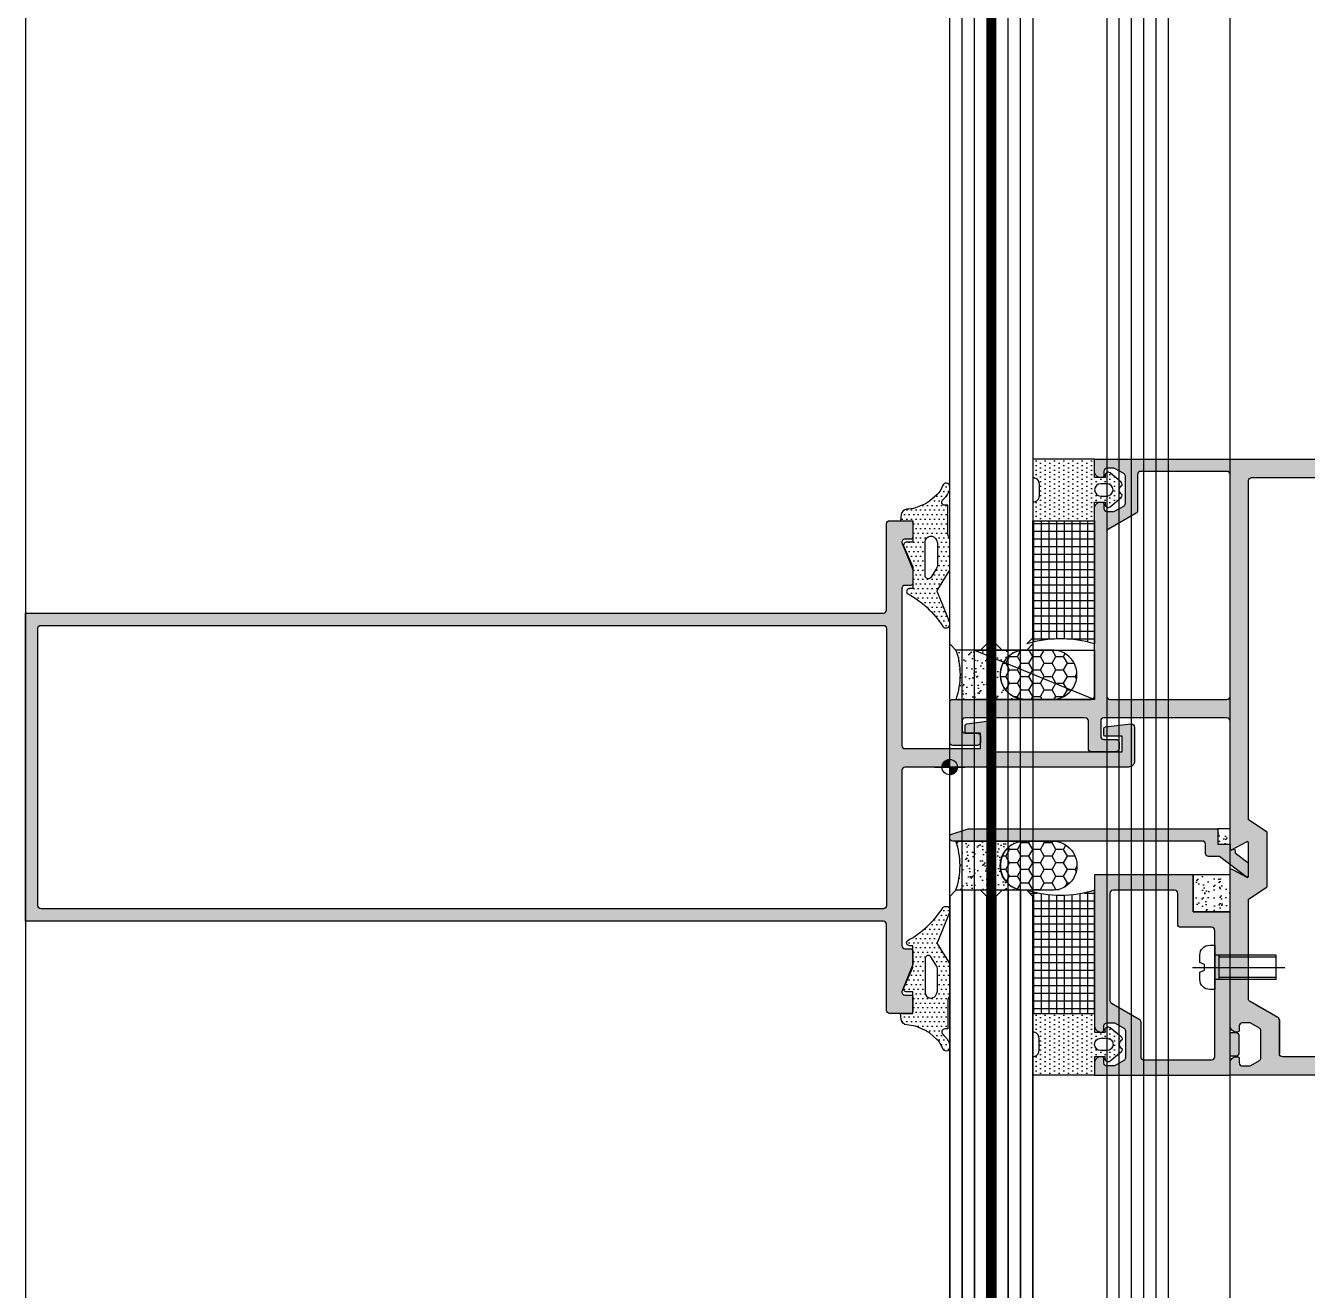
# Model space of a CAD drawing. Header units: millimetres. Extents: x 12351878 to 12381578, y 696206 to 738256.
# Drawn here: x 12356634.5 to 12356842.5, y 725443.8 to 725649.1 of the extents above; entities that cross this region are included whole.
import ezdxf

# ---------------------------------------------------------------- set-up
doc = ezdxf.new("R2010")
doc.units = ezdxf.units.MM
doc.header["$LTSCALE"] = 1000
doc.linetypes.add('CENTER2', pattern=[28.575, 19.05, -3.175, 3.175, -3.175])
doc.linetypes.add('HIDDEN', pattern=[0.125, 0.0625, -0.0625])
for name, color, linetype in [('ELASTOMER', 6, 'Continuous'), ('ELASTOMER-V', 241, 'Continuous'), ('EXTRUSION-V', 141, 'Continuous'), ('EXTRUSION1', 4, 'Continuous'), ('FASTENER', 191, 'Continuous'), ('GLASS', 1, 'Continuous'), ('GLASS-V', 11, 'Continuous'), ('SFC-ELASTOMER', 6, 'Continuous'), ('SFC-ELASTOMER-V', 241, 'Continuous'), ('SILICONE', 8, 'Continuous'), ('SILICONE-V', 9, 'Continuous'), ('SYMBOL', 7, 'Continuous'), ('型材断面填充', 254, 'Continuous')]:
    doc.layers.add(name, color=color, linetype=linetype)
pattern_1 = [(45, (-5.177405, -3.52174), (-0.04419417, 0.04419417), [])]
pattern_2 = [(180, (33189.3938, 16078.341), (-3e-16, -1.25), []), (270, (33189.3938, 16078.341), (1.25, -4e-16), [])]

# ---------------------------------------------------------------- blocks, each defined once
blk = doc.blocks.new('*U102')
at = {"layer": 'GLASS'}
for points in [[(1964.26, 23.5), (1, 23.5), (0, 24.5), (0, 32.5), (1, 33.5), (1964.26, 33.5)], [(1964.26, 11.5), (1, 11.5), (0, 10.5), (0, 6.5), (1, 5.5), (1964.26, 5.5)], [(1964.26, 4), (1, 4), (0, 3), (0, -1), (1, -2), (1964.26, -2)]]:
    blk.add_lwpolyline(points, dxfattribs=at)
at = {"layer": 'GLASS-V'}
for p, q in [((0, 31.5), (1964.26, 31.5)), ((0, 29.5), (1964.26, 29.5)), ((0, 27.5), (1964.26, 27.5)), ((0, 25.5), (1964.26, 25.5)), ((0, 9.5), (1964.26, 9.5)), ((0, 7.5), (1964.26, 7.5)), ((0, 2), (1964.26, 2)), ((0, 0), (1964.26, 0))]:
    blk.add_line(p, q, dxfattribs=at)
at = {"layer": 'GLASS-V', "linetype": 'HIDDEN', "const_width": 1.5}
blk.add_lwpolyline([(1, 4.75), (1964.26, 4.75)], dxfattribs=at)
blk = doc.blocks.new('bnc01')
at = {"layer": 'EXTRUSION-V'}
blk.add_line((3232.5, 2780.57, 0), (3232.5, 4709.33, 0), dxfattribs=at)
at = {"layer": 'EXTRUSION-V', "elevation": 0}
blk.add_lwpolyline([(3037, 4709.33), (3037, 2725.57), (3177, 2725.57)], dxfattribs=at)
at = {"color": 0, "linetype": 'ByBlock', "xscale": -1, "rotation": 270}
blk.add_blockref('*U102', (3189, 2745.07, 0), dxfattribs=at)
blk = doc.blocks.new('20211008-LC04')
at = {"layer": '型材断面填充', "linetype": 'ByBlock'}
h = blk.add_hatch(color=256, dxfattribs=at)
edge = h.paths.add_edge_path(flags=16)
edge.add_line((139.73, 22.5), (139.73, -22.5))
edge.add_arc((139.23, -22.5), 0.5, -90, 0, ccw=False)
edge.add_line((139.23, -23), (2.5, -23))
edge.add_arc((2.5, -22.5), 0.5, 180, 270, ccw=False)
edge.add_line((2, -22.5), (2, 22.5))
edge.add_arc((2.5, 22.5), 0.5, 90, 180, ccw=False)
edge.add_line((2.5, 23), (139.23, 23))
edge.add_arc((139.23, 22.5), 0.5, 0, 90, ccw=False)
edge = h.paths.add_edge_path()
edge.add_line((143.7, 37), (142.74, 37))
edge.add_arc((142.74, 36.5), 0.5, 90, 201.8014)
edge.add_line((142.27, 36.31), (143.98, 32.05))
edge.add_arc((143.7, 31.94), 0.3, 0, 21.8014, ccw=False)
edge.add_line((144, 31.94), (144, 29.8))
edge.add_arc((143.7, 29.8), 0.3, -90, 0, ccw=False)
edge.add_line((143.7, 29.5), (142.73, 29.5))
edge.add_arc((142.73, 29), 0.5, 90, 183.6619)
edge.add_line((142.23, 28.97), (142.23, 3.5))
edge.add_arc((142.73, 3.5), 0.5, 180, 270)
edge.add_line((142.73, 3), (155, 3))
edge.add_line((155, 3), (155, 5.5))
edge.add_line((155, 5.5), (152.8, 5.5))
edge.add_arc((152.8, 5.8), 0.3, 180, 270, ccw=False)
edge.add_line((152.5, 5.8), (152.5, 6.74))
edge.add_arc((152.8, 6.74), 0.3, 97.1808, 180, ccw=False)
edge.add_line((152.76, 7.03), (156.44, 7.5))
edge.add_arc((156.5, 7), 0.5, 0, 97.1808, ccw=False)
edge.add_line((157, 7), (157, 2.5))
edge.add_line((157, 2.5), (178, 2.5))
edge.add_line((178, 2.5), (178, 5))
edge.add_line((178, 5), (175.3, 5))
edge.add_arc((175.3, 5.3), 0.3, 180, 270, ccw=False)
edge.add_line((175, 5.3), (175, 6.23))
edge.add_arc((175.3, 6.23), 0.3, 96.3794, 180, ccw=False)
edge.add_line((175.27, 6.53), (179.44, 7))
edge.add_arc((179.5, 6.5), 0.5, 0, 96.3793, ccw=False)
edge.add_line((180, 6.5), (180, 1))
edge.add_arc((179, 1), 1, -90, 0, ccw=False)
edge.add_line((179, 0), (142.73, 0))
edge.add_arc((142.73, -0.5), 0.5, 90, 180)
edge.add_line((142.23, -0.5), (142.23, -28.97))
edge.add_arc((142.73, -29), 0.5, 176.3381, 270)
edge.add_line((142.73, -29.5), (143.7, -29.5))
edge.add_arc((143.7, -29.8), 0.3, 0, 90, ccw=False)
edge.add_line((144, -29.8), (144, -31.94))
edge.add_arc((143.7, -31.94), 0.3, 338.1986, 360, ccw=False)
edge.add_line((143.98, -32.05), (142.27, -36.31))
edge.add_arc((142.74, -36.5), 0.5, 158.1986, 270)
edge.add_line((142.74, -37), (143.7, -37))
edge.add_arc((143.7, -37.3), 0.3, 0, 90, ccw=False)
edge.add_line((144, -37.3), (144, -39.7))
edge.add_arc((143.7, -39.7), 0.3, -90, 0, ccw=False)
edge.add_line((143.7, -40), (140.23, -40))
edge.add_arc((140.23, -39.5), 0.5, 180, 270, ccw=False)
edge.add_line((139.73, -39.5), (139.73, -25.5))
edge.add_arc((139.23, -25.5), 0.5, 0, 90)
edge.add_line((139.23, -25), (0, -25))
edge.add_line((0, -25), (0, 25))
edge.add_line((0, 25), (139.23, 25))
edge.add_arc((139.23, 25.5), 0.5, 270, 360)
edge.add_line((139.73, 25.5), (139.73, 39.5))
edge.add_arc((140.23, 39.5), 0.5, 90, 180, ccw=False)
edge.add_line((140.23, 40), (143.7, 40))
edge.add_arc((143.7, 39.7), 0.3, 0, 90, ccw=False)
edge.add_line((144, 39.7), (144, 37.3))
edge.add_arc((143.7, 37.3), 0.3, 270, 360, ccw=False)
at = {"color": 0, "linetype": 'ByBlock'}
for points in [[(143.7, 37), (142.74, 37, 0.530598), (142.27, 36.31), (143.98, 32.05, -0.095415), (144, 31.94), (144, 29.8, -0.414214), (143.7, 29.5), (142.73, 29.5, 0.43306), (142.23, 28.97), (142.23, 3.5, 0.414214), (142.73, 3), (155, 3), (155, 5.5), (152.8, 5.5, -0.414214), (152.5, 5.8), (152.5, 6.74, -0.377964), (152.76, 7.03), (156.44, 7.5, -0.451416), (157, 7), (157, 2.5), (178, 2.5), (178, 5), (175.3, 5, -0.414214), (175, 5.3), (175, 6.23, -0.381966), (175.27, 6.53), (179.44, 7, -0.447213), (180, 6.5), (180, 1, -0.414214), (179, 0), (142.73, 0, 0.414214), (142.23, -0.5), (142.23, -28.97, 0.43306), (142.73, -29.5), (143.7, -29.5, -0.414214), (144, -29.8), (144, -31.94, -0.095415), (143.98, -32.05), (142.27, -36.31, 0.530598), (142.74, -37), (143.7, -37, -0.414214), (144, -37.3), (144, -39.7, -0.414214), (143.7, -40), (140.23, -40, -0.414214), (139.73, -39.5), (139.73, -25.5, 0.414214), (139.23, -25), (0, -25), (0, 25), (139.23, 25, 0.414214), (139.73, 25.5), (139.73, 39.5, -0.414214), (140.23, 40), (143.7, 40, -0.414214), (144, 39.7), (144, 37.3, -0.414214)], [(139.73, 22.5), (139.73, -22.5, -0.414214), (139.23, -23), (2.5, -23, -0.414214), (2, -22.5), (2, 22.5, -0.414214), (2.5, 23), (139.23, 23, -0.414214)]]:
    blk.add_lwpolyline(points, format="xyb", close=True, dxfattribs=at)
blk = doc.blocks.new('WP')
at = {"linetype": 'ByBlock'}
h = blk.add_hatch(dxfattribs=at)
h.set_pattern_fill('ANSI31', color=0, scale=0.5, style=0)
h.set_pattern_definition(pattern_1)
h.paths.add_polyline_path([(0, 1.25, 0.414214), (-1.25, 0), (0, 0)])
h = blk.add_hatch(dxfattribs=at)
h.set_pattern_fill('ANSI31', color=0, scale=0.5, style=0)
h.set_pattern_definition(pattern_1)
h.paths.add_polyline_path([(0, -1.25, 0.414214), (1.25, 0), (0, 0)])
at = {"color": 0, "linetype": 'ByBlock'}
for p, q in [((0, -2.45), (0, 2.45)), ((-2.45, 0), (2.45, 0))]:
    blk.add_line(p, q, dxfattribs=at)
blk.add_circle((0, 0), 1.25, dxfattribs=at)
blk = doc.blocks.new('1902-190121-05')
at = {"layer": 'SFC-ELASTOMER-V'}
h = blk.add_hatch(dxfattribs=at)
h.set_pattern_fill('DOTS', color=256, scale=12, style=0)
h.set_pattern_definition([(0, (-98970.10256, 48449.7369), (0.375, 0.75), [0, -0.75])])
edge = h.paths.add_edge_path(flags=16)
edge.add_arc((3, 3.79), 1, 340.0516, 360)
edge.add_line((4, 3.79), (4, 7.22))
edge.add_arc((3, 7.22), 1, 0, 32.5125)
edge.add_line((3.84, 7.75), (2.92, 9.2))
edge.add_arc((2.5, 8.93), 0.5, 32.5125, 180)
edge.add_line((2, 8.93), (2, 3.45))
edge.add_arc((2.95, 3.45), 0.945, 180, 344.0436)
edge.add_arc((7.7, 2.09), 4, 160.0516, 164.0436, ccw=False)
edge = h.paths.add_edge_path()
edge.add_line((5.7, -2.5), (5.2, -2.5))
edge.add_arc((5.2, -3), 0.5, 90, 226.5751)
edge.add_line((4.86, -3.36), (5.06, -3.56))
edge.add_arc((2.81, -6), 3.32, 16.0825, 47.2847, ccw=False)
edge.add_line((6, -5.08), (6, -5.53))
edge.add_arc((5.41, -5.5), 0.591, 194.2601, 356.8265, ccw=False)
edge.add_arc((1.38, -6.82), 3.65, 18.8601, 46.1587)
edge.add_line((3.91, -4.19), (2.69, -3.14))
edge.add_arc((6.85, 3.94), 8.22, 234.2774, 239.6178, ccw=False)
edge.add_line((2.05, -2.73), (0.43, -2.06))
edge.add_arc((-1.81, -11.81), 10, 77.0054, 85.1504)
edge.add_arc((-0.88, -0.85), 1, 188.5308, 265.1504, ccw=False)
edge.add_line((-1.87, -0.99), (-2.02, 0))
edge.add_line((-2.02, 0), (0, 0))
edge.add_line((0, 0), (0, 3.5))
edge.add_line((0, 3.5), (-1, 3.5))
edge.add_arc((-1, 4), 0.5, 157.3801, 270, ccw=False)
edge.add_line((-1.46, 4.19), (0, 7.5))
edge.add_line((0, 7.5), (0, 11))
edge.add_line((0, 11), (-0.5, 11))
edge.add_arc((-0.5, 11.5), 0.5, 143.1301, 270, ccw=False)
edge.add_arc((-8.49, 25.72), 15.85, 298.5903, 327.3087)
edge.add_arc((5.28, 16.89), 0.5, 90, 147.3087, ccw=False)
edge.add_line((5.28, 17.39), (5.5, 17.39))
edge.add_arc((5.5, 16.89), 0.5, 0, 90, ccw=False)
edge.add_line((6, 16.89), (6, 16.57))
edge.add_arc((5.5, 16.57), 0.5, 337.7652, 360, ccw=False)
edge.add_line((5.96, 16.38), (4.01, 11.61))
edge.add_arc((4.47, 11.42), 0.5, 157.7652, 212.5125)
edge.add_line((4.05, 11.15), (5.92, 8.21))
edge.add_arc((5.5, 7.95), 0.5, 0, 32.5125, ccw=False)
edge.add_line((6, 7.95), (6, 2.99))
edge.add_arc((5.5, 2.99), 0.5, 323.1301, 360, ccw=False)
edge.add_arc((6.7, 2.09), 1, 143.1301, 180)
edge.add_line((5.7, 2.09), (5.7, -2.5))
at = {"color": 0, "linetype": 'ByBlock'}
blk.add_lwpolyline([(5.7, -2.5), (5.2, -2.5, 0.678166), (4.86, -3.36), (5.06, -3.56, -0.136993), (6, -5.08), (6, -5.53, -0.858364), (4.84, -5.64), (4.84, -5.64, 0.119679), (3.91, -4.19), (2.69, -3.14, -0.023306), (2.05, -2.73), (0.43, -2.06, 0.035554), (-0.97, -1.84, -0.347355), (-1.87, -0.99), (-2.02, 0), (0, 0), (0, 3.5), (-1, 3.5, -0.535184), (-1.46, 4.19), (0, 7.5), (0, 11), (-0.5, 11, -0.618034), (-0.9, 11.8, 0.125968), (4.86, 17.16, -0.255402), (5.28, 17.39), (5.5, 17.39, -0.414214), (6, 16.89), (6, 16.57, -0.097323), (5.96, 16.38), (4.01, 11.61, 0.24353), (4.05, 11.15), (5.92, 8.21, -0.142822), (6, 7.95), (6, 2.99, -0.162278), (5.9, 2.69, 0.162278), (5.7, 2.09), (5.7, -2.5)], format="xyb", dxfattribs=at)
blk.add_lwpolyline([(3.94, 3.45, 0.087262), (4, 3.79), (4, 7.22, 0.142822), (3.84, 7.75), (2.92, 9.2, 0.750054), (2, 8.93), (2, 3.45, 0.869621), (3.85, 3.19, -0.01742)], format="xyb", close=True, dxfattribs=at)
blk = doc.blocks.new('20211011-LC03')
at = {"layer": '型材断面填充', "linetype": 'ByBlock'}
h = blk.add_hatch(color=256, dxfattribs=at)
edge = h.paths.add_edge_path()
edge.add_arc((3.27, 2.2), 0.2, 270, 390)
edge.add_line((3.44, 2.3), (3.34, 2.48))
edge.add_arc((3.53, 2.59), 0.222, 90, 210, ccw=False)
edge.add_line((3.53, 2.81), (3.81, 2.81))
edge.add_arc((3.81, 3.04), 0.222, 270, 322.4314)
edge.add_line((3.99, 2.9), (5.5, 4.86))
edge.add_arc((5.67, 4.73), 0.22, 90, 142.4314, ccw=False)
edge.add_line((5.67, 4.95), (7.64, 4.95))
edge.add_arc((7.64, 4.73), 0.22, -37.5686, 90, ccw=False)
edge.add_line((7.81, 4.59), (4.5, 0.28))
edge.add_line((4.5, 0.28), (4.5, -1.5))
edge.add_arc((4, -1.5), 0.5, -89.9999, 0, ccw=False)
edge.add_line((4, -2), (2.5, -2))
edge.add_arc((2.5, -2.5), 0.5, 90.0001, 180)
edge.add_line((2, -2.5), (2, -43))
edge.add_arc((1.5, -43), 0.5, -90, 0, ccw=False)
edge.add_line((1.5, -43.5), (1, -43.5))
edge.add_line((1, -43.5), (0, -40.5))
edge.add_line((0, -40.5), (0, 0))
edge.add_line((0, 0), (2.5, 0))
edge.add_line((2.5, 0), (2.5, 2))
edge.add_line((2.5, 2), (3.27, 2))
at = {"color": 0, "linetype": 'ByBlock'}
blk.add_lwpolyline([(3.27, 2, 0.57735), (3.44, 2.3), (3.34, 2.48, -0.57735), (3.53, 2.81), (3.81, 2.81, 0.232852), (3.99, 2.9), (5.5, 4.86, -0.232852), (5.67, 4.95), (7.64, 4.95, -0.622255), (7.81, 4.59), (4.5, 0.28), (4.5, -1.5, -0.414213), (4, -2), (2.5, -2, 0.414213), (2, -2.5), (2, -43, -0.414214), (1.5, -43.5), (1, -43.5), (0, -40.5), (0, 0), (2.5, 0), (2.5, 2)], format="xyb", close=True, dxfattribs=at)
blk = doc.blocks.new('20211011-LC12')
at = {"layer": '型材断面填充', "linetype": 'ByBlock'}
h = blk.add_hatch(color=256, dxfattribs=at)
edge = h.paths.add_edge_path(flags=16)
edge.add_arc((45, 47.5), 0.5, 0, 90)
edge.add_line((45, 48), (31, 48))
edge.add_arc((31, 47.5), 0.5, 90, 180)
edge.add_line((30.5, 47.5), (30.5, 41.63))
edge.add_arc((30, 41.63), 0.5, -60.2551, 0, ccw=False)
edge.add_line((30.25, 41.2), (25.75, 38.63))
edge.add_arc((26, 38.19), 0.5, 119.7449, 180)
edge.add_line((25.5, 38.19), (25.5, 11.5))
edge.add_arc((26, 11.5), 0.5, 180, 270)
edge.add_line((26, 11), (45, 11))
edge.add_arc((45, 11.5), 0.5, 270, 360)
edge.add_line((45.5, 11.5), (45.5, 47.5))
edge = h.paths.add_edge_path(flags=16)
edge.add_arc((150, 44), 5.3, 154.4668, 222.0226)
edge.add_arc((146.99, 41.29), 1.25, 222.0226, 330)
edge.add_arc((146.99, 41.29), 1.25, 330, 402.0226)
edge.add_arc((150, 44), 2.8, 218.5196, 222.0226, ccw=False)
edge.add_line((147.81, 42.26), (147.93, 42.35))
edge.add_arc((150, 44), 2.65, 201.4804, 218.5196, ccw=False)
edge.add_line((147.53, 43.03), (147.39, 42.97))
edge.add_arc((150, 44), 2.8, 98.5196, 201.4804, ccw=False)
edge.add_line((149.59, 46.77), (149.61, 46.62))
edge.add_arc((150, 44), 2.65, 81.4804, 98.5196, ccw=False)
edge.add_line((150.39, 46.62), (150.41, 46.77))
edge.add_arc((150, 44), 2.8, -21.4804, 81.4804, ccw=False)
edge.add_line((152.61, 42.97), (152.47, 43.03))
edge.add_arc((150, 44), 2.65, 321.4804, 338.5196, ccw=False)
edge.add_line((152.07, 42.35), (152.19, 42.26))
edge.add_arc((150, 44), 2.8, 317.9774, 321.4804, ccw=False)
edge.add_arc((153.01, 41.29), 1.25, 137.9774, 210)
edge.add_arc((153.01, 41.29), 1.25, 210, 317.9774)
edge.add_arc((150, 44), 5.3, 317.9774, 385.5332)
edge.add_arc((155.23, 46.5), 0.5, 90, 205.5332, ccw=False)
edge.add_line((155.23, 47), (196.5, 47))
edge.add_arc((196.5, 46.5), 0.5, 0, 90, ccw=False)
edge.add_line((197, 46.5), (197, -46.5))
edge.add_arc((196.5, -46.5), 0.5, -90, 0, ccw=False)
edge.add_line((196.5, -47), (155.23, -47))
edge.add_arc((155.23, -46.5), 0.5, 154.4668, 270, ccw=False)
edge.add_arc((150, -44), 5.3, 334.4668, 402.0226)
edge.add_arc((153.01, -41.29), 1.25, 42.0226, 150)
edge.add_arc((153.01, -41.29), 1.25, 150, 222.0226)
edge.add_arc((150, -44), 2.8, 38.5196, 42.0226, ccw=False)
edge.add_line((152.19, -42.26), (152.07, -42.35))
edge.add_arc((150, -44), 2.65, 21.4804, 38.5196, ccw=False)
edge.add_line((152.47, -43.03), (152.61, -42.97))
edge.add_arc((150, -44), 2.8, -81.4804, 21.4804, ccw=False)
edge.add_line((150.41, -46.77), (150.39, -46.62))
edge.add_arc((150, -44), 2.65, 261.4804, 278.5196, ccw=False)
edge.add_line((149.61, -46.62), (149.59, -46.77))
edge.add_arc((150, -44), 2.8, 158.5196, 261.4804, ccw=False)
edge.add_line((147.39, -42.97), (147.53, -43.03))
edge.add_arc((150, -44), 2.65, 141.4804, 158.5196, ccw=False)
edge.add_line((147.93, -42.35), (147.81, -42.26))
edge.add_arc((150, -44), 2.8, 137.9774, 141.4804, ccw=False)
edge.add_arc((146.99, -41.29), 1.25, 317.9774, 390)
edge.add_arc((146.99, -41.29), 1.25, 30, 137.9774)
edge.add_arc((150, -44), 5.3, 137.9774, 205.5332)
edge.add_arc((144.77, -46.5), 0.5, -90, 25.5332, ccw=False)
edge.add_line((144.77, -47), (77.23, -47))
edge.add_arc((77.23, -46.5), 0.5, 154.4668, 270, ccw=False)
edge.add_arc((72, -44), 5.3, 334.4668, 402.0226)
edge.add_arc((75.01, -41.29), 1.25, 42.0226, 150)
edge.add_arc((75.01, -41.29), 1.25, 150, 222.0226)
edge.add_arc((72, -44), 2.8, 38.5196, 42.0226, ccw=False)
edge.add_line((74.19, -42.26), (74.07, -42.35))
edge.add_arc((72, -44), 2.65, 21.4804, 38.5196, ccw=False)
edge.add_line((74.47, -43.03), (74.61, -42.97))
edge.add_arc((72, -44), 2.8, -81.4804, 21.4804, ccw=False)
edge.add_line((72.41, -46.77), (72.39, -46.62))
edge.add_arc((72, -44), 2.65, 261.4804, 278.5196, ccw=False)
edge.add_line((71.61, -46.62), (71.59, -46.77))
edge.add_arc((72, -44), 2.8, 158.5196, 261.4804, ccw=False)
edge.add_line((69.39, -42.97), (69.53, -43.03))
edge.add_arc((72, -44), 2.65, 141.4804, 158.5196, ccw=False)
edge.add_line((69.93, -42.35), (69.81, -42.26))
edge.add_arc((72, -44), 2.8, 137.9774, 141.4804, ccw=False)
edge.add_arc((68.99, -41.29), 1.25, 317.9774, 390)
edge.add_arc((68.99, -41.29), 1.25, 30, 137.9774)
edge.add_arc((72, -44), 5.3, 137.9774, 205.5332)
edge.add_arc((66.77, -46.5), 0.5, -90, 25.5332, ccw=False)
edge.add_line((66.77, -47), (54, -47))
edge.add_arc((54, -46.5), 0.5, 180, 270, ccw=False)
edge.add_line((53.5, -46.5), (53.5, -41.05))
edge.add_arc((53, -41.05), 0.5, 0, 60.2551)
edge.add_line((53.25, -40.62), (48.75, -38.05))
edge.add_arc((49, -37.61), 0.5, 180, 240.2551, ccw=False)
edge.add_line((48.5, -37.61), (48.5, -21.42))
edge.add_line((48.5, -21.42), (51.5, -19.42))
edge.add_line((51.5, -19.42), (51.5, -10.58))
edge.add_line((51.5, -10.58), (48.5, -8.58))
edge.add_line((48.5, -8.58), (48.5, 46.5))
edge.add_arc((49, 46.5), 0.5, 90, 180, ccw=False)
edge.add_line((49, 47), (66.77, 47))
edge.add_arc((66.77, 46.5), 0.5, -25.5332, 90, ccw=False)
edge.add_arc((72, 44), 5.3, 154.4668, 222.0226)
edge.add_arc((68.99, 41.29), 1.25, 222.0226, 330)
edge.add_arc((68.99, 41.29), 1.25, 330, 402.0226)
edge.add_arc((72, 44), 2.8, 218.5196, 222.0226, ccw=False)
edge.add_line((69.81, 42.26), (69.93, 42.35))
edge.add_arc((72, 44), 2.65, 201.4804, 218.5196, ccw=False)
edge.add_line((69.53, 43.03), (69.39, 42.97))
edge.add_arc((72, 44), 2.8, 98.5196, 201.4804, ccw=False)
edge.add_line((71.59, 46.77), (71.61, 46.62))
edge.add_arc((72, 44), 2.65, 81.4804, 98.5196, ccw=False)
edge.add_line((72.39, 46.62), (72.41, 46.77))
edge.add_arc((72, 44), 2.8, -21.4804, 81.4804, ccw=False)
edge.add_line((74.61, 42.97), (74.47, 43.03))
edge.add_arc((72, 44), 2.65, 321.4804, 338.5196, ccw=False)
edge.add_line((74.07, 42.35), (74.19, 42.26))
edge.add_arc((72, 44), 2.8, 317.9774, 321.4804, ccw=False)
edge.add_arc((75.01, 41.29), 1.25, 137.9774, 210)
edge.add_arc((75.01, 41.29), 1.25, 210, 317.9774)
edge.add_arc((72, 44), 5.3, 317.9774, 385.5332)
edge.add_arc((77.23, 46.5), 0.5, 90, 205.5332, ccw=False)
edge.add_line((77.23, 47), (144.77, 47))
edge.add_arc((144.77, 46.5), 0.5, -25.5332, 90, ccw=False)
edge = h.paths.add_edge_path()
edge.add_arc((46.5, -48), 1, 90, 180, ccw=False)
edge.add_line((46.5, -47), (46.7, -47))
edge.add_arc((46.7, -47.3), 0.3, 0, 90, ccw=False)
edge.add_line((47, -47.3), (47, -48))
edge.add_arc((47.5, -48), 0.5, 180, 270)
edge.add_line((47.5, -48.5), (48.62, -48.5))
edge.add_arc((48.62, -48), 0.5, 270, 299.7449)
edge.add_line((48.87, -48.43), (50.25, -47.64))
edge.add_arc((50, -47.21), 0.5, 299.7449, 360)
edge.add_line((50.5, -47.21), (50.5, -42.79))
edge.add_arc((50, -42.79), 0.5, 0, 60.2551)
edge.add_line((50.25, -42.36), (48.87, -41.57))
edge.add_arc((48.62, -42), 0.5, 60.2551, 90)
edge.add_line((48.62, -41.5), (47.5, -41.5))
edge.add_arc((47.5, -42), 0.5, 90, 180)
edge.add_line((47, -42), (47, -42.7))
edge.add_arc((46.7, -42.7), 0.3, -90, 0, ccw=False)
edge.add_line((46.7, -43), (46.5, -43))
edge.add_arc((46.5, -42), 1, 180, 270, ccw=False)
edge.add_line((45.5, -42), (45.5, -16.73))
edge.add_arc((45.7, -16.73), 0.2, 60.8823, 180, ccw=False)
edge.add_line((45.8, -16.55), (48.2, -17.89))
edge.add_arc((48.3, -17.72), 0.2, 240.8823, 360)
edge.add_line((48.5, -17.72), (48.5, -12.28))
edge.add_arc((48.3, -12.28), 0.2, 360, 479.1177)
edge.add_line((48.2, -12.11), (45.8, -13.45))
edge.add_arc((45.7, -13.27), 0.2, 180, 299.1177, ccw=False)
edge.add_line((45.5, -13.27), (45.5, 7.5))
edge.add_arc((45, 7.5), 0.5, 0, 90)
edge.add_line((45, 8), (25, 8))
edge.add_arc((25, 7.5), 0.5, 90, 180)
edge.add_line((24.5, 7.5), (24.5, 5))
edge.add_arc((25, 5), 0.5, 180, 270)
edge.add_line((25, 4.5), (27, 4.5))
edge.add_arc((27, 4), 0.5, 0, 90, ccw=False)
edge.add_line((27.5, 4), (27.5, 3))
edge.add_arc((27, 3), 0.5, -90, 0, ccw=False)
edge.add_line((27, 2.5), (23, 2.5))
edge.add_arc((23, 3), 0.5, 180, 270, ccw=False)
edge.add_line((22.5, 3), (22.5, 7.5))
edge.add_arc((22, 7.5), 0.5, 0, 90)
edge.add_line((22, 8), (2.5, 8))
edge.add_arc((2.5, 7.5), 0.5, 90, 180)
edge.add_line((2, 7.5), (2, 6))
edge.add_arc((2.5, 6), 0.5, 180, 270)
edge.add_line((2.5, 5.5), (4.5, 5.5))
edge.add_arc((4.5, 5), 0.5, 0, 90, ccw=False)
edge.add_line((5, 5), (5, 4))
edge.add_arc((4.5, 4), 0.5, -90, 0, ccw=False)
edge.add_line((4.5, 3.5), (0.5, 3.5))
edge.add_arc((0.5, 4), 0.5, 180, 270, ccw=False)
edge.add_line((0, 4), (0, 10.5))
edge.add_arc((0.5, 10.5), 0.5, 90, 180, ccw=False)
edge.add_line((0.5, 11), (23, 11))
edge.add_arc((23, 11.5), 0.5, 270, 360)
edge.add_line((23.5, 11.5), (23.5, 42))
edge.add_arc((24.5, 42), 1, 90, 180, ccw=False)
edge.add_line((24.5, 43), (24.7, 43))
edge.add_arc((24.7, 42.7), 0.3, 0, 90, ccw=False)
edge.add_line((25, 42.7), (25, 42))
edge.add_arc((25.5, 42), 0.5, 180, 270)
edge.add_line((25.5, 41.5), (26.62, 41.5))
edge.add_arc((26.62, 42), 0.5, 270, 299.7449)
edge.add_line((26.87, 41.57), (28.25, 42.36))
edge.add_arc((28, 42.79), 0.5, 299.7449, 360)
edge.add_line((28.5, 42.79), (28.5, 47.21))
edge.add_arc((28, 47.21), 0.5, 360, 420.2551)
edge.add_line((28.25, 47.64), (26.87, 48.43))
edge.add_arc((26.62, 48), 0.5, 60.2551, 90)
edge.add_line((26.62, 48.5), (25.5, 48.5))
edge.add_arc((25.5, 48), 0.5, 90, 180)
edge.add_line((25, 48), (25, 47.3))
edge.add_arc((24.7, 47.3), 0.3, -90, 0, ccw=False)
edge.add_line((24.7, 47), (24.5, 47))
edge.add_arc((24.5, 48), 1, 180, 270, ccw=False)
edge.add_line((23.5, 48), (23.5, 50))
edge.add_line((23.5, 50), (200, 50))
edge.add_line((200, 50), (200, -50))
edge.add_line((200, -50), (45.5, -50))
edge.add_line((45.5, -50), (45.5, -48))
at = {"color": 0, "linetype": 'ByBlock', "elevation": 0}
for points in [[(45.5, -48, -0.414214), (46.5, -47), (46.7, -47, -0.414214), (47, -47.3), (47, -48, 0.414214), (47.5, -48.5), (48.62, -48.5, 0.13052), (48.87, -48.43), (50.25, -47.64, 0.269143), (50.5, -47.21), (50.5, -42.79, 0.269143), (50.25, -42.36), (48.87, -41.57, 0.13052), (48.62, -41.5), (47.5, -41.5, 0.414214), (47, -42), (47, -42.7, -0.414214), (46.7, -43), (46.5, -43, -0.414213), (45.5, -42), (45.5, -16.73, -0.572229), (45.8, -16.55), (48.2, -17.89, 0.572229), (48.5, -17.72), (48.5, -12.28, 0.572229), (48.2, -12.11), (45.8, -13.45, -0.572229), (45.5, -13.27), (45.5, 7.5, 0.414214), (45, 8), (25, 8, 0.414213), (24.5, 7.5), (24.5, 5, 0.414214), (25, 4.5), (27, 4.5, -0.414214), (27.5, 4), (27.5, 3, -0.414214), (27, 2.5), (23, 2.5, -0.414214), (22.5, 3), (22.5, 7.5, 0.414214), (22, 8), (2.5, 8, 0.414214), (2, 7.5), (2, 6, 0.414214), (2.5, 5.5), (4.5, 5.5, -0.414214), (5, 5), (5, 4, -0.414214), (4.5, 3.5), (0.5, 3.5, -0.414214), (0, 4), (0, 10.5, -0.414214), (0.5, 11), (23, 11, 0.414214), (23.5, 11.5), (23.5, 42, -0.414214), (24.5, 43), (24.7, 43, -0.414214), (25, 42.7), (25, 42, 0.414214), (25.5, 41.5), (26.62, 41.5, 0.13052), (26.87, 41.57), (28.25, 42.36, 0.269143), (28.5, 42.79), (28.5, 47.21, 0.269143), (28.25, 47.64), (26.87, 48.43, 0.13052), (26.62, 48.5), (25.5, 48.5, 0.414214), (25, 48), (25, 47.3, -0.414214), (24.7, 47), (24.5, 47, -0.414214), (23.5, 48), (23.5, 50), (200, 50), (200, -50), (45.5, -50)], [(45.5, 47.5, 0.414214), (45, 48), (31, 48, 0.414214), (30.5, 47.5), (30.5, 41.63, -0.269143), (30.25, 41.2), (25.75, 38.63, 0.269143), (25.5, 38.19), (25.5, 11.5, 0.414214), (26, 11), (45, 11, 0.414214), (45.5, 11.5)], [(145.22, 46.28, 0.303613), (146.06, 40.45, 0.509401), (148.07, 40.66, 0.325029), (147.92, 42.13, -0.015286), (147.81, 42.26), (147.93, 42.35, -0.074485), (147.53, 43.03), (147.39, 42.97, -0.482132), (149.59, 46.77), (149.61, 46.62, -0.074485), (150.39, 46.62), (150.41, 46.77, -0.482132), (152.61, 42.97), (152.47, 43.03, -0.074485), (152.07, 42.35), (152.19, 42.26, -0.015286), (152.08, 42.13, 0.325029), (151.93, 40.66, 0.509401), (153.94, 40.45, 0.303613), (154.78, 46.28, -0.55165), (155.23, 47), (196.5, 47, -0.414214), (197, 46.5), (197, -46.5, -0.414214), (196.5, -47), (155.23, -47, -0.55165), (154.78, -46.28, 0.303613), (153.94, -40.45, 0.509401), (151.93, -40.66, 0.325029), (152.08, -42.13, -0.015286), (152.19, -42.26), (152.07, -42.35, -0.074485), (152.47, -43.03), (152.61, -42.97, -0.482132), (150.41, -46.77), (150.39, -46.62, -0.074485), (149.61, -46.62), (149.59, -46.77, -0.482132), (147.39, -42.97), (147.53, -43.03, -0.074485), (147.93, -42.35), (147.81, -42.26, -0.015286), (147.92, -42.13, 0.325029), (148.07, -40.66, 0.509401), (146.06, -40.45, 0.303613), (145.22, -46.28, -0.55165), (144.77, -47), (77.23, -47, -0.55165), (76.78, -46.28, 0.303613), (75.94, -40.45, 0.509401), (73.93, -40.66, 0.325029), (74.08, -42.13, -0.015286), (74.19, -42.26), (74.07, -42.35, -0.074485), (74.47, -43.03), (74.61, -42.97, -0.482132), (72.41, -46.77), (72.39, -46.62, -0.074485), (71.61, -46.62), (71.59, -46.77, -0.482132), (69.39, -42.97), (69.53, -43.03, -0.074485), (69.93, -42.35), (69.81, -42.26, -0.015286), (69.92, -42.13, 0.325029), (70.07, -40.66, 0.509401), (68.06, -40.45, 0.303613), (67.22, -46.28, -0.55165), (66.77, -47), (54, -47, -0.414214), (53.5, -46.5), (53.5, -41.05, 0.269143), (53.25, -40.62), (48.75, -38.05, -0.269143), (48.5, -37.61), (48.5, -21.42), (51.5, -19.42), (51.5, -10.58), (48.5, -8.58), (48.5, 46.5, -0.414214), (49, 47), (66.77, 47, -0.55165), (67.22, 46.28, 0.303613), (68.06, 40.45, 0.509401), (70.07, 40.66, 0.325029), (69.92, 42.13, -0.015286), (69.81, 42.26), (69.93, 42.35, -0.074485), (69.53, 43.03), (69.39, 42.97, -0.482132), (71.59, 46.77), (71.61, 46.62, -0.074485), (72.39, 46.62), (72.41, 46.77, -0.482132), (74.61, 42.97), (74.47, 43.03, -0.074485), (74.07, 42.35), (74.19, 42.26, -0.015286), (74.08, 42.13, 0.325029), (73.93, 40.66, 0.509401), (75.94, 40.45, 0.303613), (76.78, 46.28, -0.55165), (77.23, 47), (144.77, 47, -0.55165)]]:
    blk.add_lwpolyline(points, format="xyb", close=True, dxfattribs=at)
blk = doc.blocks.new('*U126')
at = {"linetype": 'CENTER2', "ltscale": 0.5}
blk.add_line((0, 4.49), (0, -14.25), dxfattribs=at)
at = {"color": 0, "linetype": 'ByBlock'}
for p, q in [((-2.5, -12.5), (-2.5, 0)), ((2.5, -12.5), (2.5, 0)), ((-2.5, -0.87), (2.5, -0.87)), ((-2.03, -12.5), (-2.03, -0.87)), ((2.03, -12.5), (2.03, -0.87)), ((2.5, -12.5), (-2.5, -12.5))]:
    blk.add_line(p, q, dxfattribs=at)
blk.add_lwpolyline([(-0.56, 2.09), (-0.98, 3), (-2.5, 3, 0.414214), (-4.5, 1), (-4.5, 0), (4.5, 0), (4.5, 1, 0.414214), (2.5, 3), (0.98, 3), (0.56, 2.09)], format="xyb", close=True, dxfattribs=at)
blk = doc.blocks.new('20211011-LC09')
at = {"layer": 'SILICONE', "linetype": 'ByBlock'}
h = blk.add_hatch(dxfattribs=at)
h.set_pattern_fill('AR-SAND', color=256, style=0)
h.set_pattern_definition([(37.5, (-26414.0829, 34225.6955), (-0.06299336, 1.92682377), [0, -1.52, 0, -1.7, 0, -1.625]), (7.5, (-26414.083, 34225.6955), (1.7697767, 2.82214607), [0, -0.82, 0, -1.37, 0, -0.525]), (327.5, (-26415.313, 34225.6955), (3.11414186, 0.005659054), [0, -0.5, 0, -1.8, 0, -2.35]), (317.5, (-26415.313, 34225.6955), (3.0061266, 0.87767556), [0, -0.25, 0, -1.18, 0, -1.35])])
h.paths.add_polyline_path([(-32.5, -6), (-26.5, -6), (-26.5, 0), (-32.5, 0)])
at = {"layer": '型材断面填充', "linetype": 'ByBlock'}
h = blk.add_hatch(color=256, dxfattribs=at)
edge = h.paths.add_edge_path()
edge.add_line((-7, -21), (-7, -20.8))
edge.add_arc((-7.3, -20.8), 0.3, 360, 450)
edge.add_line((-7.3, -20.5), (-8, -20.5))
edge.add_arc((-8, -20), 0.5, 180, 270, ccw=False)
edge.add_line((-8.5, -20), (-8.5, -18.88))
edge.add_arc((-8, -18.88), 0.5, 150.2551, 180, ccw=False)
edge.add_line((-8.43, -18.63), (-7.64, -17.25))
edge.add_arc((-7.21, -17.5), 0.5, 90, 150.2551, ccw=False)
edge.add_line((-7.21, -17), (-2.79, -17))
edge.add_arc((-2.79, -17.5), 0.5, 29.7449, 90, ccw=False)
edge.add_line((-2.36, -17.25), (-1.57, -18.63))
edge.add_arc((-2, -18.88), 0.5, 0, 29.7449, ccw=False)
edge.add_line((-1.5, -18.88), (-1.5, -20))
edge.add_arc((-2, -20), 0.5, -90, 0, ccw=False)
edge.add_line((-2, -20.5), (-2.7, -20.5))
edge.add_arc((-2.7, -20.8), 0.3, 90, 180)
edge.add_line((-3, -20.8), (-3, -21))
edge.add_arc((-2, -21), 1, 180, 270)
edge.add_line((-2, -22), (0, -22))
edge.add_line((0, -22), (0, 0))
edge.add_line((0, 0), (-3.15, 0))
edge.add_line((-3.15, 0), (-3.15, 1))
edge.add_arc((-3.65, 1), 0.5, 360, 450)
edge.add_line((-3.65, 1.5), (-6.35, 1.5))
edge.add_arc((-6.35, 1), 0.5, 90, 180)
edge.add_line((-6.85, 1), (-6.85, 0))
edge.add_line((-6.85, 0), (-26.5, 0))
edge.add_line((-26.5, 0), (-26.5, -6))
edge.add_line((-26.5, -6), (-32.5, -6))
edge.add_line((-32.5, -6), (-32.5, -22))
edge.add_line((-32.5, -22), (-8, -22))
edge.add_arc((-8, -21), 1, 270, 360)
edge = h.paths.add_edge_path(flags=16)
edge.add_line((-2.5, -14), (-2.5, -3))
edge.add_arc((-3, -3), 0.5, 0, 90)
edge.add_line((-3, -2.5), (-23.5, -2.5))
edge.add_arc((-23.5, -3), 0.5, 90, 180)
edge.add_line((-24, -3), (-24, -8))
edge.add_arc((-24.5, -8), 0.5, -90, 0, ccw=False)
edge.add_line((-24.5, -8.5), (-29.5, -8.5))
edge.add_arc((-29.5, -9), 0.5, 90, 180)
edge.add_line((-30, -9), (-30, -19))
edge.add_arc((-29.5, -19), 0.5, 180, 270.0001)
edge.add_line((-29.5, -19.5), (-12.1, -19.5))
edge.add_arc((-12.1, -19), 0.5, 270.0001, 330.2551)
edge.add_line((-11.66, -19.25), (-9.09, -14.75))
edge.add_arc((-8.66, -15), 0.5, 90, 150.2551, ccw=False)
edge.add_line((-8.66, -14.5), (-3, -14.5))
edge.add_arc((-3, -14), 0.5, 270, 360)
at = {"color": 0, "linetype": 'ByBlock'}
for points in [[(-7, -21), (-7, -20.8, 0.414214), (-7.3, -20.5), (-8, -20.5, -0.414214), (-8.5, -20), (-8.5, -18.88, -0.13052), (-8.43, -18.63), (-7.64, -17.25, -0.269143), (-7.21, -17), (-2.79, -17, -0.269143), (-2.36, -17.25), (-1.57, -18.63, -0.13052), (-1.5, -18.88), (-1.5, -20, -0.414214), (-2, -20.5), (-2.7, -20.5, 0.414214), (-3, -20.8), (-3, -21, 0.414214), (-2, -22), (0, -22), (0, 0), (-3.15, 0), (-3.15, 1, 0.414214), (-3.65, 1.5), (-6.35, 1.5, 0.414214), (-6.85, 1), (-6.85, 0), (-26.5, 0), (-26.5, -6), (-32.5, -6), (-32.5, -22), (-8, -22, 0.414214)], [(-2.5, -14), (-2.5, -3, 0.414214), (-3, -2.5), (-23.5, -2.5, 0.414214), (-24, -3), (-24, -8, -0.414214), (-24.5, -8.5), (-29.5, -8.5, 0.414214), (-30, -9), (-30, -19, 0.414214), (-29.5, -19.5), (-12.1, -19.5, 0.269142), (-11.66, -19.25), (-9.09, -14.75, -0.269143), (-8.66, -14.5), (-3, -14.5, 0.414214)]]:
    blk.add_lwpolyline(points, format="xyb", close=True, dxfattribs=at)
at = {"layer": 'SILICONE'}
blk.add_lwpolyline([(-32.5, -6), (-26.5, -6), (-26.5, 0), (-32.5, 0)], close=True, dxfattribs=at)
at = {"layer": 'FASTENER', "xscale": -0.8, "yscale": 0.8, "zscale": 0.8, "rotation": 180}
blk.add_blockref('*U126', (-17.5, -2.5), dxfattribs=at)
blk = doc.blocks.new('*U44')
at = {"layer": 'ELASTOMER-V', "linetype": 'ByBlock'}
h = blk.add_hatch(dxfattribs=at)
h.set_pattern_fill('DOTS', color=256, scale=12, style=0)
h.set_pattern_definition([(0, (0, -2), (0.375, 0.75), [0, -0.75])])
edge = h.paths.add_edge_path()
edge.add_arc((1, -14.81), 1, 0, 90)
edge.add_line((1, -13.81), (-1, -13.81))
edge.add_arc((-1, -14.81), 1, 90, 180)
edge.add_line((-2, -14.81), (-5, -14.81))
edge.add_line((-5, -14.81), (-5, -4.81))
edge.add_line((-5, -4.81), (-2, -4.81))
edge.add_line((-2, -4.81), (-2, -3.11))
edge.add_line((-2, -3.11), (-2.35, -3.11))
edge.add_arc((-2.35, -2.61), 0.5, 140.4654, 270, ccw=False)
edge.add_line((-2.74, -2.29), (-1.25, -0.49))
edge.add_arc((-0.86, -0.81), 0.5, 90, 140.4654, ccw=False)
edge.add_line((-0.86, -0.31), (-0.75, -0.31))
edge.add_arc((0, 0), 0.813, 202.6199, 337.3801)
edge.add_line((0.75, -0.31), (0.86, -0.31))
edge.add_arc((0.86, -0.81), 0.5, 39.5346, 90, ccw=False)
edge.add_line((1.25, -0.49), (2.74, -2.29))
edge.add_arc((2.35, -2.61), 0.5, -90, 39.5346, ccw=False)
edge.add_line((2.35, -3.11), (2, -3.11))
edge.add_line((2, -3.11), (2, -4.81))
edge.add_line((2, -4.81), (5, -4.81))
edge.add_line((5, -4.81), (5, -14.81))
edge.add_line((5, -14.81), (2, -14.81))
edge = h.paths.add_edge_path(flags=16)
edge.add_line((1, -2.81), (1, -3.81))
edge.add_arc((0, -3.81), 1, -180, 0, ccw=False)
edge.add_line((-1, -3.81), (-1, -2.81))
edge.add_arc((0, -2.81), 1, 0, 180, ccw=False)
at = {"color": 0, "linetype": 'ByBlock'}
for points in [[(2, -14.81, 0.414214), (1, -13.81), (-1, -13.81, 0.414214), (-2, -14.81), (-5, -14.81), (-5, -4.81), (-2, -4.81), (-2, -3.11), (-2.35, -3.11, -0.634219), (-2.74, -2.29), (-1.25, -0.49, -0.223826), (-0.86, -0.31), (-0.75, -0.31, 0.666667), (0.75, -0.31), (0.86, -0.31, -0.223826), (1.25, -0.49), (2.74, -2.29, -0.634219), (2.35, -3.11), (2, -3.11), (2, -4.81), (5, -4.81), (5, -14.81)], [(1, -2.81), (1, -3.81, -1), (-1, -3.81), (-1, -2.81, -1)]]:
    blk.add_lwpolyline(points, format="xyb", close=True, dxfattribs=at)
blk = doc.blocks.new('*U145')
at = {"layer": 'GLASS'}
for points in [[(687.87, 11.5), (1, 11.5), (0, 10.5), (0, 6.5), (1, 5.5), (687.87, 5.5)], [(687.87, 4), (1, 4), (0, 3), (0, -1), (1, -2), (687.87, -2)]]:
    blk.add_lwpolyline(points, dxfattribs=at)
at = {"layer": 'GLASS-V'}
for p, q in [((0, 9.5), (687.87, 9.5)), ((0, 7.5), (687.87, 7.5)), ((0, 2), (687.87, 2)), ((0, 0), (687.87, 0))]:
    blk.add_line(p, q, dxfattribs=at)
at = {"layer": 'GLASS-V', "linetype": 'HIDDEN', "const_width": 1.5}
blk.add_lwpolyline([(1, 4.75), (687.87, 4.75)], dxfattribs=at)
blk = doc.blocks.new('*U146')
at = {"layer": 'GLASS'}
for points in [[(372.5, 11.5), (1, 11.5), (0, 10.5), (0, 6.5), (1, 5.5), (372.5, 5.5)], [(372.5, 4), (1, 4), (0, 3), (0, -1), (1, -2), (372.5, -2)]]:
    blk.add_lwpolyline(points, dxfattribs=at)
at = {"layer": 'GLASS-V'}
for p, q in [((0, 9.5), (372.5, 9.5)), ((0, 7.5), (372.5, 7.5)), ((0, 2), (372.5, 2)), ((0, 0), (372.5, 0))]:
    blk.add_line(p, q, dxfattribs=at)
at = {"layer": 'GLASS-V', "linetype": 'HIDDEN', "const_width": 1.5}
blk.add_lwpolyline([(1, 4.75), (372.5, 4.75)], dxfattribs=at)
blk = doc.blocks.new('apqs03')
at = {"layer": 'ELASTOMER-V'}
h = blk.add_hatch(dxfattribs=at)
h.set_pattern_fill('HONEY', color=256, scale=10, style=0)
h.set_pattern_definition([(360, (36112.9707, -9760.7847), (1.875, 1.082531755), [1.25, -2.5]), (120, (36112.9707, -9760.7847), (-1.875, 1.082531755), [1.25, -2.5]), (60, (36112.9707, -9760.7847), (9e-16, 2.16506351), [-2.5, 1.25])])
edge = h.paths.add_edge_path()
edge.add_arc((3203.63, -2029.15), 4.01, 266.9829, 453.0171)
edge.add_line((3203.42, -2025.15), (3199.42, -2025.15))
edge.add_arc((3199.21, -2029.15), 4.01, 446.9762, 633.0238)
edge.add_line((3199.42, -2033.15), (3203.42, -2033.15))
h = blk.add_hatch(dxfattribs=at)
h.set_pattern_fill('HONEY', color=256, scale=10, style=0)
h.set_pattern_definition([(360, (36112.9707, -9761.7847), (1.875, 1.082531755), [1.25, -2.5]), (120, (36112.9707, -9761.7847), (-1.875, 1.082531755), [1.25, -2.5]), (60, (36112.9707, -9761.7847), (9e-16, 2.16506351), [-2.5, 1.25])])
edge = h.paths.add_edge_path()
edge.add_arc((3203.63, -2060.15), 4.01, -93.0171, 93.0171, ccw=False)
edge.add_line((3203.42, -2064.15), (3199.42, -2064.15))
edge.add_arc((3199.21, -2060.15), 4.01, -273.0238, -86.9762, ccw=False)
edge.add_line((3199.42, -2056.15), (3203.42, -2056.15))
at = {"layer": 'SILICONE', "linetype": 'ByBlock'}
h = blk.add_hatch(dxfattribs=at)
h.set_pattern_fill('AR-SAND', color=256, angle=-90, style=0)
h.set_pattern_definition([(307.5, (36112.9707, -9760.7847), (1.92682377, 0.06299336), [0, -1.52, 0, -1.7, 0, -1.625]), (277.5, (36112.9707, -9760.7847), (2.82214607, -1.7697767), [0, -0.82, 0, -1.37, 0, -0.525]), (237.5, (36112.9707, -9759.5547), (0.00565905, -3.11414186), [0, -0.5, 0, -1.8, 0, -2.35]), (227.5, (36112.9707, -9759.5547), (0.87767556, -3.0061266), [0, -0.25, 0, -1.18, 0, -1.35])])
edge = h.paths.add_edge_path()
edge.add_arc((3199.21, -2029.15), 4.01, 93.0238, 273.0238, ccw=False)
edge.add_line((3199, -2025.15), (3188, -2025.15))
edge.add_arc((3176.29, -2029.15), 12.37, 341.1378, 378.8622, ccw=False)
edge.add_line((3188, -2033.15), (3199.42, -2033.15))
h = blk.add_hatch(dxfattribs=at)
h.set_pattern_fill('AR-SAND', color=256, angle=-90, style=0)
h.set_pattern_definition([(307.5, (36108.9706, -16852.823), (1.92682377, 0.06299336), [0, -1.52, 0, -1.7, 0, -1.625]), (277.5, (36108.9706, -16852.823), (2.82214607, -1.7697767), [0, -0.82, 0, -1.37, 0, -0.525]), (237.5, (36108.9706, -16851.593), (0.00565905, -3.11414186), [0, -0.5, 0, -1.8, 0, -2.35]), (227.5, (36108.9706, -16851.593), (0.87767556, -3.0061266), [0, -0.25, 0, -1.18, 0, -1.35])])
h.paths.add_polyline_path([(3232.5, -2056.64), (3232.5, -2054.15), (3230.5, -2054.15), (3230.5, -2056.64)])
h = blk.add_hatch(dxfattribs=at)
h.set_pattern_fill('AR-SAND', color=256, angle=-90, style=0)
h.set_pattern_definition([(307.5, (36112.9707, -9761.7847), (1.92682377, 0.06299336), [0, -1.52, 0, -1.7, 0, -1.625]), (277.5, (36112.9707, -9761.7847), (2.82214607, -1.7697767), [0, -0.82, 0, -1.37, 0, -0.525]), (237.5, (36112.9707, -9760.5547), (0.00565905, -3.11414186), [0, -0.5, 0, -1.8, 0, -2.35]), (227.5, (36112.9707, -9760.5547), (0.87767556, -3.0061266), [0, -0.25, 0, -1.18, 0, -1.35])])
edge = h.paths.add_edge_path()
edge.add_arc((3199.21, -2060.15), 4.01, 86.9762, 266.9762)
edge.add_line((3199, -2064.15), (3188, -2064.15))
edge.add_arc((3176.29, -2060.15), 12.37, -18.8622, 18.8622)
edge.add_line((3188, -2056.15), (3199.42, -2056.15))
at = {"layer": 'SILICONE-V', "linetype": 'ByBlock'}
h = blk.add_hatch(dxfattribs=at)
h.set_pattern_fill('ANSI37', color=256, scale=10, angle=135, style=0)
h.set_pattern_definition(pattern_2)
edge = h.paths.add_edge_path()
edge.add_line((3210.5, -2004.15), (3210.5, -2024.15))
edge.add_arc((3205, -2041.87), 18.56, 72.7639, 107.2363)
edge.add_line((3199.5, -2024.15), (3200.5, -2023.15))
edge.add_line((3200.5, -2023.15), (3200.5, -2004.15))
edge.add_line((3200.5, -2004.15), (3210.5, -2004.15))
h = blk.add_hatch(dxfattribs=at)
h.set_pattern_fill('ANSI37', color=256, scale=10, angle=135, style=0)
h.set_pattern_definition(pattern_2)
edge = h.paths.add_edge_path()
edge.add_line((3210.5, -2084.15), (3210.5, -2064.15))
edge.add_arc((3205, -2046.42), 18.56, 252.7637, 287.2361, ccw=False)
edge.add_line((3199.5, -2064.15), (3200.5, -2065.15))
edge.add_line((3200.5, -2065.15), (3200.5, -2084.15))
edge.add_line((3200.5, -2084.15), (3210.5, -2084.15))
at = {"color": 0, "linetype": 'ByBlock', "elevation": 0}
blk.add_lwpolyline([(3236.68, -2082.72), (3240.25, -2084.76, -0.269143), (3240.5, -2085.19), (3240.5, -2090.65)], format="xyb", dxfattribs=at)
at = {"layer": 'ELASTOMER', "elevation": 0}
for points in [[(3203.42, -2033.15, 1.054095), (3203.42, -2025.15), (3199.42, -2025.15, 1.054218), (3199.42, -2033.15)], [(3203.42, -2056.15, -1.054095), (3203.42, -2064.15), (3199.42, -2064.15, -1.054218), (3199.42, -2056.15)]]:
    blk.add_lwpolyline(points, format="xyb", close=True, dxfattribs=at)
at = {"layer": 'ELASTOMER-V', "linetype": 'HIDDEN'}
blk.add_line((3191, -2025.15), (3210.5, -2033.15, 0), dxfattribs=at)
at = {"layer": 'ELASTOMER-V', "elevation": 0}
blk.add_lwpolyline([(3191, -2025.15), (3210.5, -2025.15), (3210.5, -2033.15), (3191, -2033.15)], close=True, dxfattribs=at)
at = {"layer": 'EXTRUSION-V'}
blk.add_line((3232.5, -1994.15, 0), (3232.5, -994.15, 0), dxfattribs=at)
at = {"layer": 'EXTRUSION-V', "elevation": 0}
blk.add_lwpolyline([(3037, -1584.43), (3037, -2974.43)], dxfattribs=at)
at = {"layer": 'SILICONE', "elevation": 0}
for points in [[(3210.5, -2004.15), (3210.5, -2024.15, 0.151559), (3199.5, -2024.15), (3200.5, -2023.15), (3200.5, -2004.15)], [(3199.42, -2033.15, -1), (3199, -2025.15), (3188, -2025.15, -0.166107), (3188, -2033.15)], [(3199.42, -2056.15, 1), (3199, -2064.15), (3188, -2064.15, 0.166107), (3188, -2056.15)], [(3210.5, -2084.15), (3210.5, -2064.15, -0.151559), (3199.5, -2064.15), (3200.5, -2065.15), (3200.5, -2084.15)]]:
    blk.add_lwpolyline(points, format="xyb", close=True, dxfattribs=at)
blk.add_lwpolyline([(3232.5, -2056.64), (3232.5, -2054.15), (3230.5, -2054.15), (3230.5, -2056.64)], close=True, dxfattribs=at)
at = {"color": 0, "linetype": 'ByBlock', "xscale": -1, "rotation": 270}
blk.add_blockref('*U145', (3189, -2025.15), dxfattribs=at)
blk.add_blockref('WP', (3187, -2044.15))
at = {"color": 0, "linetype": 'ByBlock', "rotation": 270}
blk.add_blockref('*U146', (3189, -2064.15), dxfattribs=at)
at = {"layer": 'ELASTOMER', "xscale": -1, "rotation": 270}
blk.add_blockref('*U44', (3215.31, -1999.15, 0), dxfattribs=at)
at = {"layer": 'ELASTOMER', "rotation": 270}
blk.add_blockref('*U44', (3215.31, -2089.15, 0), dxfattribs=at)
at = {"layer": 'EXTRUSION1'}
for name, p in [('20211011-LC12', (3187, -2044.15)), ('20211008-LC04', (3037, -2044.15))]:
    blk.add_blockref(name, p, dxfattribs=at)
at = {"layer": 'EXTRUSION1', "rotation": 270}
for name, p in [('20211011-LC03', (3230.5, -2054.15, 0)), ('20211011-LC09', (3232.5, -2094.15, 0))]:
    blk.add_blockref(name, p, dxfattribs=at)
at = {"layer": 'SFC-ELASTOMER', "xscale": -1, "rotation": 180}
blk.add_blockref('1902-190121-05', (3181, -2004.15), dxfattribs=at)
at = {"layer": 'SFC-ELASTOMER'}
blk.add_blockref('1902-190121-05', (3181, -2084.15), dxfattribs=at)

msp = doc.modelspace()

# ---------------------------------------------------------------- block references
at = {"layer": 'SYMBOL'}
for name, p in [('apqs03', (12353597.5, 727572.93)), ('bnc01', (12353597.5, 721872.93))]:
    msp.add_blockref(name, p, dxfattribs=at)

doc.saveas('drawing.dxf')
